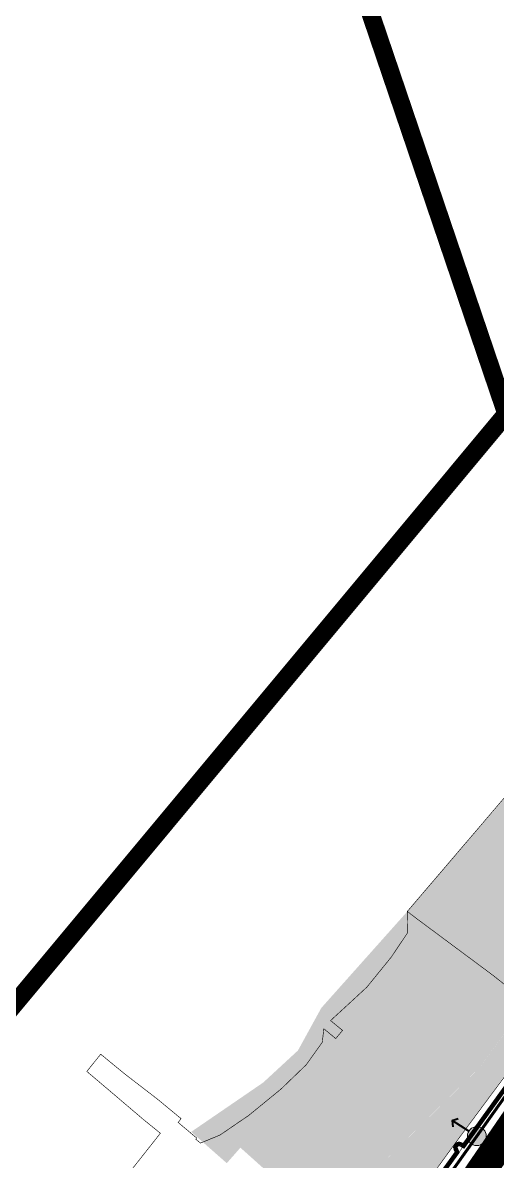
# Model space of a CAD drawing. Header units: millimetres. Extents: x 21689 to 31331, y 37531 to 43751.
# Drawn here: x 25357 to 25514.2, y 42317.4 to 42694 of the extents above; entities that cross this region are included whole.
import ezdxf

# ---------------------------------------------------------------- set-up
doc = ezdxf.new("R2010")
doc.units = ezdxf.units.MM
doc.linetypes.add('DASHEDX2', pattern=[1.5, 1, -0.5])
doc.linetypes.add('МЕЖА', pattern=[4, 1, -1, 1, -1])
for name, color, linetype, lineweight in [('0 . 11 - границы ДМ проект', 10, 'МЕЖА', 0), ('0.15 - Видовые раскрытия', 22, 'Continuous', 9), ('CONTUR', 150, 'Continuous', 9)]:
    doc.layers.add(name, color=color, linetype=linetype, lineweight=lineweight)
doc.layers.add('00 Дороги', color=252, linetype='Continuous', lineweight=9, transparency=0.2)
doc.layers.add('00 Парки и скверы', color=114, linetype='Continuous', lineweight=9, true_color=0x00a945, transparency=0.5)
doc.layers.add('00 Природный ландшафт', color=81, linetype='Continuous', lineweight=9, true_color=0xa9da90, transparency=0.4)
doc.layers.add('25. ценная историческая застройка сов пер', color=92, linetype='Continuous', lineweight=0, true_color=0x19df16)
doc.linetypes.add('474_2', pattern='A,1,-0.5,[222,geobl2.shx,S=0.1,R=0,X=0,Y=0],-0.5,3', length=5)

# ---------------------------------------------------------------- blocks, each defined once
blk = doc.blocks.new('участки все')
at = {"layer": 'CONTUR', "const_width": 0.2}
for points in [[(2955.29, 4895.88), (2931.68, 4898.45), (2924.16, 4897.68), (2835.28, 4920.59), (2822.49, 4913.88), (2644.16, 4715.52), (2550.02, 4584.27), (2546.83, 4563.95), (2549, 4552.39), (2557.49, 4530.92), (2561.64, 4520.29), (2579.64, 4462.24)], [(2574.08, 4473.47), (2559.7, 4519.82), (2555.56, 4530.45), (2547.08, 4551.91), (2544.81, 4563.9), (2548.06, 4585.07), (2642.55, 4716.71), (2821.46, 4915.62), (2835.04, 4922.7), (2924.31, 4899.7), (2931.68, 4900.46), (2953.79, 4898.05)], [(2643.11, 4722.99), (2625.85, 4736.63), (2600.78, 4755.24), (2597.62, 4757.66), (2693.88, 4870.29)], [(2642.55, 4716.71), (2548.06, 4585.07)], [(2545.69, 4587.45), (2613.54, 4681.07), (2644.08, 4722.21)], [(2550.02, 4584.27), (2644.16, 4715.52)], [(2506.26, 4672.14), (2515.86, 4684.3), (2510.27, 4688.82), (2498.95, 4698.44), (2491.51, 4704.74), (2496.1, 4710.44), (2503.9, 4704.04), (2514.92, 4695.55), (2522.7, 4689.14), (2521.76, 4687.85), (2527.88, 4682.71), (2527.58, 4682.32), (2529.13, 4681.04), (2535.57, 4683.68), (2545.06, 4690.15), (2555.74, 4698.85), (2564.15, 4706.95), (2569.47, 4714.39), (2569.98, 4718.85), (2573.93, 4715.62), (2576.18, 4718.31), (2572.21, 4721.56), (2577.13, 4726.07), (2584.25, 4732.64), (2592.32, 4742.57), (2597.75, 4750.64), (2597.62, 4757.66), (2600.78, 4755.24), (2625.85, 4736.63), (2625.85, 4736.63), (2644.08, 4722.21), (2613.54, 4681.07), (2545.69, 4587.45)]]:
    blk.add_lwpolyline(points, dxfattribs=at)
blk.add_lwpolyline([(2982.28, 5012.12), (2982.86, 5011.93), (2983.71, 5002.19), (2955.29, 4895.88), (2931.68, 4898.45), (2924.16, 4897.68), (2835.28, 4920.59), (2822.49, 4913.88), (2644.16, 4715.52), (2550.02, 4584.27), (2546.83, 4563.95), (2545.32, 4561.2), (2544.81, 4563.9), (2548.06, 4585.07), (2642.55, 4716.71), (2821.46, 4915.62), (2835.04, 4922.7), (2924.31, 4899.7), (2931.68, 4900.46), (2953.79, 4898.05), (2981.69, 5002.35), (2981.13, 5007.76), (2982.28, 5012.12)], close=True, dxfattribs=at)
blk = doc.blocks.new('трасса вид раскр')
at = {"layer": '0.15 - Видовые раскрытия', "transparency": 33554687}
h = blk.add_hatch(color=256, dxfattribs=at)
h.dxf.hatch_style = 1
h.paths.add_polyline_path([(-2.77, -1.43, 1), (2.77, 1.43, 1)])
at = {"layer": '0.15 - Видовые раскрытия', "lineweight": 40}
for p, q in [((1.42, -2.78), (4.42, -8.62)), ((4.42, -8.62), (5.3, -6.7)), ((4.42, -8.62), (2.35, -8.22))]:
    blk.add_line(p, q, dxfattribs=at)
at = {"layer": '0.15 - Видовые раскрытия'}
blk.add_circle((0, 0), 3.12, dxfattribs=at)

msp = doc.modelspace()

# ---------------------------------------------------------------- hatches: boundary and pattern name
at = {"layer": '00 Парки и скверы'}
h = msp.add_hatch(color=256, dxfattribs=at)
h.dxf.hatch_style = 1
h.paths.add_polyline_path([(25700.86, 42731.39), (25666.98, 42786.76), (25654.66, 42814.35), (25635.43, 42815.73), (25539.7, 42949.84), (25525.77, 42939.39), (25553.68, 42902.1), (25531.22, 42884.73), (25603.9, 42820.7), (25619.21, 42795.95), (25635.29, 42780.36), (25660.09, 42747.98), (25665, 42728.99), (25677.81, 42680.74), (25678.34, 42648.87), (25675.45, 42616.71), (25665.89, 42592.68), (25630.32, 42548.98), (25602.54, 42537.36), (25484.38, 42400.01), (25455.9, 42368.11), (25448.17, 42354.04), (25436.67, 42343.43), (25412.81, 42327.11), (25424.6, 42316.75), (25429.11, 42321.88), (25459.92, 42294.33), (25475.11, 42315.76), (25497.97, 42338.29), (25508.52, 42348.61), (25526.65, 42373.74), (25530.46, 42385.75), (25547.86, 42407.69), (25545.14, 42409.83), (25558.73, 42425.01), (25597.99, 42462.86), (25611.39, 42480.47), (25617.71, 42478.8), (25626.75, 42490.05), (25625.36, 42494.39), (25666.37, 42542.07), (25700.51, 42575.21), (25724.02, 42568.18), (25828.58, 42540.93), (25840.79, 42546.57), (25869.47, 42659.72), (25715.89, 42698.64)])
at = {"layer": '00 Природный ландшафт'}
h = msp.add_hatch(color=256, dxfattribs=at)
h.dxf.hatch_style = 1
h.paths.add_polyline_path([(25561.39, 42427.57), (25545.14, 42409.83), (25547.86, 42407.69), (25530.46, 42385.75), (25526.68, 42373.75), (25508.52, 42348.59), (25475.11, 42315.76), (25455.53, 42288.16), (25422.74, 42242.72), (25413.38, 42223.52), (25390.67, 42202.23), (25377.27, 42189.33), (25367.26, 42177.73), (25368.04, 42176.27), (25373.84, 42178.61), (25381.47, 42185.63), (25393.61, 42196.2), (25399.49, 42198.76), (25402.28, 42196.4), (25405.36, 42192.66), (25431.04, 42203.71), (25429.53, 42213.8), (25430.96, 42225.09), (25432.43, 42229.93), (25450.48, 42254.7), (25467.17, 42277.73), (25523.26, 42354.88), (25559.06, 42404.5), (25581.41, 42425.43), (25593.91, 42437.98), (25613.36, 42457.76), (25649.23, 42496.55), (25678.77, 42530.43), (25666.36, 42542), (25625.34, 42494.39), (25626.73, 42490.05), (25617.74, 42478.79), (25611.36, 42480.5), (25597.92, 42462.8)])
h = msp.add_hatch(color=256, dxfattribs=at)
h.dxf.hatch_style = 1
h.paths.add_polyline_path([(25561.39, 42427.57), (25545.14, 42409.83), (25547.86, 42407.69), (25530.46, 42385.75), (25526.68, 42373.75), (25508.52, 42348.59), (25475.11, 42315.76), (25455.53, 42288.16), (25422.74, 42242.72), (25413.38, 42223.52), (25390.67, 42202.23), (25377.27, 42189.33), (25367.26, 42177.73), (25368.04, 42176.27), (25373.84, 42178.61), (25381.47, 42185.63), (25393.61, 42196.2), (25399.49, 42198.76), (25402.28, 42196.4), (25405.36, 42192.66), (25431.04, 42203.71), (25429.53, 42213.8), (25430.96, 42225.09), (25432.43, 42229.93), (25450.48, 42254.7), (25467.17, 42277.73), (25523.26, 42354.88), (25559.06, 42404.5), (25581.41, 42425.43), (25593.91, 42437.98), (25613.36, 42457.76), (25649.23, 42496.55), (25678.77, 42530.43), (25666.36, 42542), (25625.34, 42494.39), (25626.73, 42490.05), (25617.74, 42478.79), (25611.36, 42480.5), (25597.92, 42462.8)])

# ---------------------------------------------------------------- linework, layer by layer
at = {"layer": '0 . 11 - границы ДМ проект', "color": 7, "linetype": 'DASHEDX2', "lineweight": 100, "ltscale": 9, "transparency": 33554687, "const_width": 6, "flags": 128}
msp.add_lwpolyline([(22946.73, 37638.63), (22902.58, 38352.1), (23040.31, 38403.75), (23117.29, 38401.21), (23331.14, 38342.16), (23767.92, 38429.68), (23839.74, 38479.18), (23935.86, 38610.42), (23988.4, 38646.95), (24015.49, 38690.25), (24098.85, 38777.82), (24145.03, 38828.88), (24135.93, 38857.75), (24309.79, 39159.02), (24384.58, 39142.81), (24479.69, 39275.04), (24546.54, 39209.37), (24750.01, 39350.13), (25003.88, 39639.8), (25413.16, 40107.12), (25363.28, 40286.2), (24989.23, 40491.14), (25395.28, 40838.84), (25660.56, 41058.12), (25845.24, 41208.92), (25792.92, 41266.23), (25888.27, 41383.12), (26058.63, 41521.65), (26092.2, 41658.69), (26130.83, 41752.53), (26159.07, 41742.27), (26300.9, 42104.41), (26325.34, 42112.11), (26524.48, 42049.12), (26659.52, 41994.11), (26661.3, 41997.38), (26646.24, 42050.67), (26706.46, 42026.98), (26859.65, 41970.83), (27006.59, 41919.76), (27172.98, 41911.41), (27384.06, 41951.12), (27369.53, 42033.59), (27673.24, 42086.3), (27976.36, 41979.69), (28033.35, 41963.23), (28102.86, 41962.56), (28159.54, 41928.27), (28328.6, 41835.14), (28499.53, 41807.33), (28720.17, 41761.45), (29052.46, 41622.84), (29045.52, 41606.09), (29058.02, 41600.92), (29065.19, 41619.05), (29089.18, 41611.33), (29476.61, 41567.37), (29694.11, 41552.14), (29707.83, 41609), (29818.28, 41584.5), (29941.9, 41545.71), (30079.67, 41531.57), (30099.06, 41598.9), (30133.54, 41631.15), (30187.93, 41657.25), (30321.66, 41749.67), (30401.38, 41749.67), (30509.19, 41676.74), (30617.63, 41749.67), (30608.36, 41787.7), (30599.77, 41907.5), (30613.25, 41930.65), (30611.36, 41954.39), (30596.2, 41953.51), (30593.67, 42010.25), (30597.05, 42063.37), (30605.38, 42235.81), (30665.45, 42236.17), (30657.33, 42284.13), (30610.32, 42363.4), (30625.51, 42373.52), (30633.15, 42373.02), (30649.52, 42377.68), (30654.81, 42423.45), (30716.03, 42430.23), (30760.54, 42567.65), (30765.8, 42586.36), (30791.95, 42710.49), (30846.37, 42699.4), (30866.74, 42759.78), (30939.13, 42753.23), (31030.96, 42735.49), (31057.16, 42750.28), (31131.35, 42919.39), (31178.71, 43049.99), (31223.9, 43155.77), (31261.16, 43239.22), (31200.23, 43266.25), (31159.04, 43264.62), (31092.9, 43324.59), (31030.84, 43397.77), (30974.06, 43434.01), (30837.68, 43448.49), (30812.71, 43443.57), (30797.57, 43373.26), (30670.04, 43084.43), (30627.79, 42979.09), (30572.79, 42815.93), (30581.39, 42739.2), (30580.07, 42670.05), (30572.53, 42633.02), (30553.34, 42565.66), (30547.4, 42556.65), (30525.72, 42505.25), (30514.51, 42510.11), (30479.51, 42425.86), (30461.95, 42345.38), (30464.75, 42236.14), (30403.52, 42231.72), (30362, 42222.3), (30262.37, 42221.19), (30097.98, 42200.41), (30088.95, 42269.89), (30058.49, 42273.9), (30000.91, 42267.83), (30008.93, 42181.88), (29926.02, 42170.86), (29838.04, 42159.36), (29837.12, 42151.42), (29801.62, 42150.52), (29804.08, 42118.48), (29746.29, 42112.77), (29727.01, 42117.61), (29726.77, 42121.26), (29669.99, 42116.48), (29667.12, 42186.75), (29663.62, 42276.82), (29664.83, 42334.2), (29729.67, 42336.19), (29743.29, 42425.8), (29681.45, 42426.64), (29599.85, 42422.04), (29585.29, 42460.05), (29593.55, 42547.9), (29586.23, 42640.93), (29612.42, 42670.26), (29566.57, 42703.24), (29536.55, 42712.38), (29485.13, 42721.11), (29445.22, 42718.94), (29271.87, 42704.28), (29252.91, 42692.41), (29197.95, 42673.04), (29178.85, 42668.77), (29146.59, 42665.68), (29091.04, 42663.1), (29090.12, 42694.39), (29093.43, 42735.41), (29109.46, 42731.74), (29114.94, 42754.25), (29105.61, 42762.57), (29115.3, 42813.46), (29163.59, 42900), (29195.32, 42957.41), (29200.53, 43020.6), (29169.03, 43102.91), (29094.39, 43130.16), (29034.07, 43130.54), (28931.05, 43118.37), (28819.4, 43060.11), (28798.63, 43021.64), (28799.74, 42985.88), (28707.96, 42909.03), (28686.59, 42891.68), (28665.24, 42871.73), (28655.12, 42859.97), (28647.85, 42848.5), (28636.35, 42823.08), (28630.36, 42817.18), (28632.11, 42786.97), (28651.56, 42783.79), (28691.78, 42770.28), (28688.63, 42759.99), (28685.9, 42758.4), (28674.4, 42734.05), (28670.96, 42721.95), (28465.92, 42806.49), (28422.23, 42822.02), (28375.9, 42835.07), (28353.71, 42839.03), (28334.9, 42842.59), (28324.45, 42844.67), (28310.37, 42860.64), (28285.15, 42868.53), (28273.81, 42871.97), (28249.69, 42869.4), (28186.52, 42849.62), (28159.73, 42849.83), (28118.75, 42863.99), (28094.8, 42888.25), (28084.71, 42900.92), (28068.74, 42924.62), (28025.62, 42901.74), (28004.08, 42892.7), (27951.92, 42913.21), (27851.65, 42849.79), (27793.9, 42819.52), (27766.59, 42881.7), (27711.88, 42969.56), (27682.2, 43019.56), (27636.09, 43064.5), (27679.04, 43117.9), (27700.16, 43145.1), (27730.28, 43232.44), (27705.35, 43256.96), (27691.79, 43306.56), (27688.55, 43316.07), (27675.1, 43337.74), (27671.02, 43346.91), (27667.81, 43356.54), (27665.87, 43367.34), (27665.76, 43376.05), (27664.78, 43381.05), (27419.59, 43272.56), (27422.82, 43266.23), (27362.67, 43207.3), (27358.27, 43197.8), (27315.11, 43177.13), (27276.85, 43176.61), (27257.44, 43175.75), (27253.84, 43180.5), (27248.88, 43187.03), (27238.09, 43198.06), (27218.29, 43206.98), (27213.36, 43207.6), (27202.43, 43208.96), (27239.74, 43225.54), (27236.35, 43231.88), (27229.04, 43245.51), (27224.79, 43253.43), (27207.06, 43286.52), (27191.9, 43314.8), (27189.96, 43318.43), (27109.82, 43276.33), (27075.56, 43340.35), (27088.29, 43348.01), (27054.82, 43405.39), (27040.02, 43396.59), (27025.14, 43422.1), (27004.05, 43461.84), (26932.79, 43645.55), (26914.14, 43691.8), (26899.52, 43700.46), (26872.13, 43716.99), (26742.39, 43504.78), (26736.34, 43496.67), (26723.68, 43483.84), (26681.05, 43469.92), (26667.11, 43474.54), (26618.22, 43488.58), (26621.71, 43502.66), (26587.49, 43510.32), (26573.52, 43508.91), (26527.9, 43493.77), (26492.74, 43503.26), (26478.24, 43499.38), (26452.07, 43505.41), (26442.19, 43502.58), (26426.7, 43506.38), (26416.4, 43498.79), (26374.87, 43508.45), (26369.59, 43485.73), (26357.38, 43433.16), (26343.06, 43372.1), (26343.68, 43335.85), (26278.09, 43335.37), (26275.1, 43319.34), (26179.58, 43336.15), (26136.07, 43350.43), (26129.55, 43332.91), (26114.21, 43338.65), (26048.36, 43335.77), (26042.27, 43335.96), (26041.86, 43305.06), (26039.99, 43285.4), (25993.77, 43297.06), (25935.55, 43314.57), (25864.49, 43314.71), (25836.1, 43306.44), (25791.06, 43309.44), (25778.1, 43340.97), (25720.4, 43383.9), (25692.71, 43506.7), (25567.19, 43536.12), (25552.49, 43470.45), (25520.72, 43350.23), (25464.42, 43088.88), (25450.38, 42940.35), (25403.2, 42900.12), (25517.17, 42564.61), (25324.39, 42333.51), (25231.57, 42248.42), (25084.91, 42241.32), (25004.68, 42115.84), (25034.08, 42028.82), (25232.98, 41677.08), (25331.24, 41588.66), (25222.08, 41431.42), (24497, 41147.16), (24469.6, 41188.24), (24382.78, 41181.73), (24281.81, 41064.62), (24269, 41033.06), (24267.52, 40970.79), (24345.86, 40986.54), (24396.82, 40849.9), (24260.73, 40587.7), (24122.54, 40455.83), (24175.55, 40365.15), (24087.33, 40202.95), (23882.35, 40127.13), (23799.32, 39897.89), (23757.23, 39543.04), (23644.49, 39442.48), (23258.99, 39279.22), (23188.93, 39177.24), (23155.23, 38943.77), (22794.42, 38626.82), (22640.55, 38070.59), (22681.18, 37890.91), (22868.64, 37599.25), (22946.73, 37638.63)], close=True, dxfattribs=at)
at = {"layer": '0.15 - Видовые раскрытия', "linetype": '474_2', "const_width": 1}
msp.add_lwpolyline([(25435.86, 42194.82), (25434.64, 42223.39), (25530.71, 42358.47), (25708.58, 42555.11), (25719.23, 42563.53), (25729.48, 42563.57), (25766.98, 42554.36)], dxfattribs=at)
msp.add_lwpolyline([(25435.86, 42194.82), (25434.64, 42223.39), (25530.71, 42358.47), (25708.58, 42555.11), (25719.23, 42563.53), (25729.48, 42563.57), (25766.98, 42554.36)], dxfattribs=at)
msp.add_lwpolyline([(25435.86, 42194.82), (25434.64, 42223.39), (25530.71, 42358.47), (25708.58, 42555.11), (25719.23, 42563.53), (25729.48, 42563.57), (25766.98, 42554.36)], dxfattribs=at)
at = {"layer": '00 Дороги', "lineweight": 9}
for points in [[(25838.3, 42526.5, 10, 10, 0), (25730.32, 42554.46, 10, 10, 0.208175), (25711.52, 42547.85, 10, 10, 0), (25658.08, 42488.68, 10, 10, 0), (25537.15, 42355.44, 10, 10, 0), (25506.87, 42311.3, 10, 10, 0), (25473.47, 42264.83, 10, 10, 0), (25461.39, 42248.92, 10, 10, 0), (25449.88, 42229.82, 10, 10, 0), (25445.44, 42221.65, 10, 10, 0), (25443.58, 42213.09, 10, 10, 0), (25443.75, 42201.29, 10, 10, 0), (25448.61, 42181.71, 10, 10, 0), (25461.67, 42144.29, 10, 10, 0), (25487.89, 42075.3, 0, 0, 0)], [(25727.64, 42554.51, 10, 10, 0.1803), (25711.52, 42547.85, 10, 10, 0), (25658.08, 42488.68, 10, 10, 0), (25537.15, 42355.44, 10, 10, 0), (25506.87, 42311.3, 10, 10, 0), (25473.47, 42264.83, 10, 10, 0), (25461.39, 42248.92, 10, 10, 0), (25449.88, 42229.82, 10, 10, 0), (25445.44, 42221.65, 10, 10, 0), (25443.58, 42213.09, 10, 10, 0), (25443.75, 42201.29, 10, 10, 0), (25448.61, 42181.71, 10, 10, 0), (25461.67, 42144.29, 10, 10, 0), (25487.89, 42075.3, 0, 0, 0)]]:
    msp.add_lwpolyline(points, format="xyseb", dxfattribs=at)
at = {"layer": '25. ценная историческая застройка сов пер', "const_width": 1.5}
msp.add_lwpolyline([(25529.38, 42359.06), (25503.01, 42322.47), (25502.15, 42322.89, 0.629864), (25500.29, 42321.76), (25500.88, 42320.35), (25485.99, 42299.88)], format="xyb", dxfattribs=at)
at = {"layer": '25. ценная историческая застройка сов пер', "color": 92, "lineweight": 30, "true_color": 0x19df16, "transparency": 33554585, "flags": 128}
for points in [[(25515.24, 42340.35), (25502.88, 42323)], [(25503.01, 42322.47), (25510.41, 42332.93), (25513.73, 42337.54), (25515.75, 42340.39)], [(25503.01, 42322.47), (25510.41, 42332.93), (25513.73, 42337.54), (25515.75, 42340.39)], [(25510.07, 42333.14), (25502.88, 42323)], [(25500.5, 42320.38), (25482.81, 42296.25), (25479.03, 42291.15), (25477.35, 42292.41)], [(25479.07, 42290.62), (25500.95, 42320.35)], [(25500, 42319.04), (25500.95, 42320.35)], [(25500.43, 42320.33), (25500, 42319.74)], [(25500.4, 42320.6), (25500.76, 42320.76)], [(25500.4, 42320.6), (25500.76, 42320.76)]]:
    msp.add_lwpolyline(points, dxfattribs=at)
at = {"layer": '25. ценная историческая застройка сов пер', "color": 92, "lineweight": 30, "true_color": 0x19df16, "transparency": 33554585}
for points in [[(25502.88, 42323), (25502.74, 42323.09), (25502.62, 42323.15), (25502.52, 42323.21), (25502.43, 42323.25), (25502.35, 42323.28), (25502.28, 42323.31), (25502.22, 42323.33), (25502.16, 42323.34), (25502.1, 42323.36), (25502.04, 42323.37), (25501.98, 42323.39), (25501.93, 42323.4), (25501.87, 42323.4), (25501.81, 42323.41), (25501.74, 42323.42), (25501.68, 42323.42), (25501.61, 42323.43), (25501.54, 42323.43), (25501.46, 42323.43), (25501.39, 42323.42), (25501.31, 42323.42), (25501.23, 42323.41), (25501.16, 42323.4), (25501.09, 42323.39), (25501.01, 42323.37), (25500.95, 42323.35), (25500.88, 42323.33), (25500.82, 42323.31), (25500.76, 42323.28), (25500.71, 42323.26), (25500.65, 42323.23), (25500.6, 42323.2), (25500.55, 42323.17), (25500.51, 42323.14), (25500.47, 42323.11), (25500.43, 42323.08), (25500.39, 42323.05), (25500.36, 42323.02), (25500.32, 42322.99), (25500.29, 42322.97), (25500.26, 42322.94), (25500.23, 42322.91), (25500.21, 42322.87), (25500.18, 42322.84), (25500.16, 42322.81), (25500.13, 42322.77), (25500.11, 42322.72), (25500.09, 42322.68), (25500.06, 42322.63), (25500.04, 42322.57), (25500.02, 42322.51), (25500.01, 42322.44), (25499.99, 42322.38), (25499.98, 42322.31), (25499.96, 42322.24), (25499.95, 42322.18), (25499.95, 42322.11), (25499.94, 42322.04), (25499.95, 42321.97), (25499.96, 42321.88), (25499.97, 42321.79), (25499.99, 42321.69), (25500.03, 42321.57), (25500.07, 42321.43), (25500.12, 42321.27), (25500.17, 42321.09), (25500.5, 42320.38)], [(25502.88, 42323), (25502.74, 42323.09), (25502.62, 42323.15), (25502.52, 42323.21), (25502.43, 42323.25), (25502.35, 42323.28), (25502.28, 42323.31), (25502.22, 42323.33), (25502.16, 42323.34), (25502.1, 42323.36), (25502.04, 42323.37), (25501.98, 42323.39), (25501.93, 42323.4), (25501.87, 42323.4), (25501.81, 42323.41), (25501.74, 42323.42), (25501.68, 42323.42), (25501.61, 42323.43), (25501.54, 42323.43), (25501.46, 42323.43), (25501.39, 42323.42), (25501.31, 42323.42), (25501.23, 42323.41), (25501.16, 42323.4), (25501.09, 42323.39), (25501.01, 42323.37), (25500.95, 42323.35), (25500.88, 42323.33), (25500.82, 42323.31), (25500.76, 42323.28), (25500.71, 42323.26), (25500.65, 42323.23), (25500.6, 42323.2), (25500.55, 42323.17), (25500.51, 42323.14), (25500.47, 42323.11), (25500.43, 42323.08), (25500.39, 42323.05), (25500.36, 42323.02), (25500.32, 42322.99), (25500.29, 42322.97), (25500.26, 42322.94), (25500.23, 42322.91), (25500.21, 42322.87), (25500.18, 42322.84), (25500.16, 42322.81), (25500.13, 42322.77), (25500.11, 42322.72), (25500.09, 42322.68), (25500.06, 42322.63), (25500.04, 42322.57), (25500.02, 42322.51), (25500.01, 42322.44), (25499.99, 42322.38), (25499.98, 42322.31), (25499.96, 42322.24), (25499.95, 42322.18), (25499.95, 42322.11), (25499.94, 42322.04), (25499.95, 42321.97), (25499.96, 42321.88), (25499.97, 42321.79), (25499.99, 42321.69), (25500.03, 42321.57), (25500.07, 42321.43), (25500.12, 42321.27), (25500.17, 42321.09), (25500.5, 42320.38)], [(25500.95, 42320.35), (25500.81, 42320.64), (25500.7, 42320.89), (25500.61, 42321.11), (25500.55, 42321.29), (25500.5, 42321.45), (25500.46, 42321.59), (25500.44, 42321.71), (25500.42, 42321.82), (25500.41, 42321.91), (25500.41, 42322), (25500.41, 42322.08), (25500.42, 42322.15), (25500.43, 42322.22), (25500.45, 42322.29), (25500.48, 42322.35), (25500.51, 42322.42), (25500.54, 42322.48), (25500.58, 42322.54), (25500.63, 42322.6), (25500.68, 42322.65), (25500.73, 42322.71), (25500.79, 42322.76), (25500.86, 42322.81), (25500.92, 42322.86), (25500.99, 42322.9), (25501.07, 42322.93), (25501.15, 42322.96), (25501.23, 42322.98), (25501.32, 42323), (25501.41, 42323.01), (25501.51, 42323.01), (25501.62, 42323.01), (25501.73, 42323), (25501.86, 42322.97), (25502, 42322.94), (25502.15, 42322.89), (25502.33, 42322.82), (25502.53, 42322.73), (25502.76, 42322.61), (25503.01, 42322.47)], [(25500.95, 42320.35), (25500.81, 42320.64), (25500.7, 42320.89), (25500.61, 42321.11), (25500.55, 42321.29), (25500.5, 42321.45), (25500.46, 42321.59), (25500.44, 42321.71), (25500.42, 42321.82), (25500.41, 42321.91), (25500.41, 42322), (25500.41, 42322.08), (25500.42, 42322.15), (25500.43, 42322.22), (25500.45, 42322.29), (25500.48, 42322.35), (25500.51, 42322.42), (25500.54, 42322.48), (25500.58, 42322.54), (25500.63, 42322.6), (25500.68, 42322.65), (25500.73, 42322.71), (25500.79, 42322.76), (25500.86, 42322.81), (25500.92, 42322.86), (25500.99, 42322.9), (25501.07, 42322.93), (25501.15, 42322.96), (25501.23, 42322.98), (25501.32, 42323), (25501.41, 42323.01), (25501.51, 42323.01), (25501.62, 42323.01), (25501.73, 42323), (25501.86, 42322.97), (25502, 42322.94), (25502.15, 42322.89), (25502.33, 42322.82), (25502.53, 42322.73), (25502.76, 42322.61), (25503.01, 42322.47)]]:
    msp.add_lwpolyline(points, dxfattribs=at)

# ---------------------------------------------------------------- block references
at = {"layer": '0.15 - Видовые раскрытия', "rotation": 210.922545141129}
msp.add_blockref('трасса вид раскр', (25507.4, 42325.7), dxfattribs=at)
msp.add_blockref('трасса вид раскр', (25507.4, 42325.7), dxfattribs=at)
msp.add_blockref('трасса вид раскр', (25507.4, 42325.7), dxfattribs=at)
at = {"layer": 'CONTUR'}
msp.add_blockref('участки все', (22886.75, 37642.36), dxfattribs=at)

doc.saveas('drawing.dxf')
